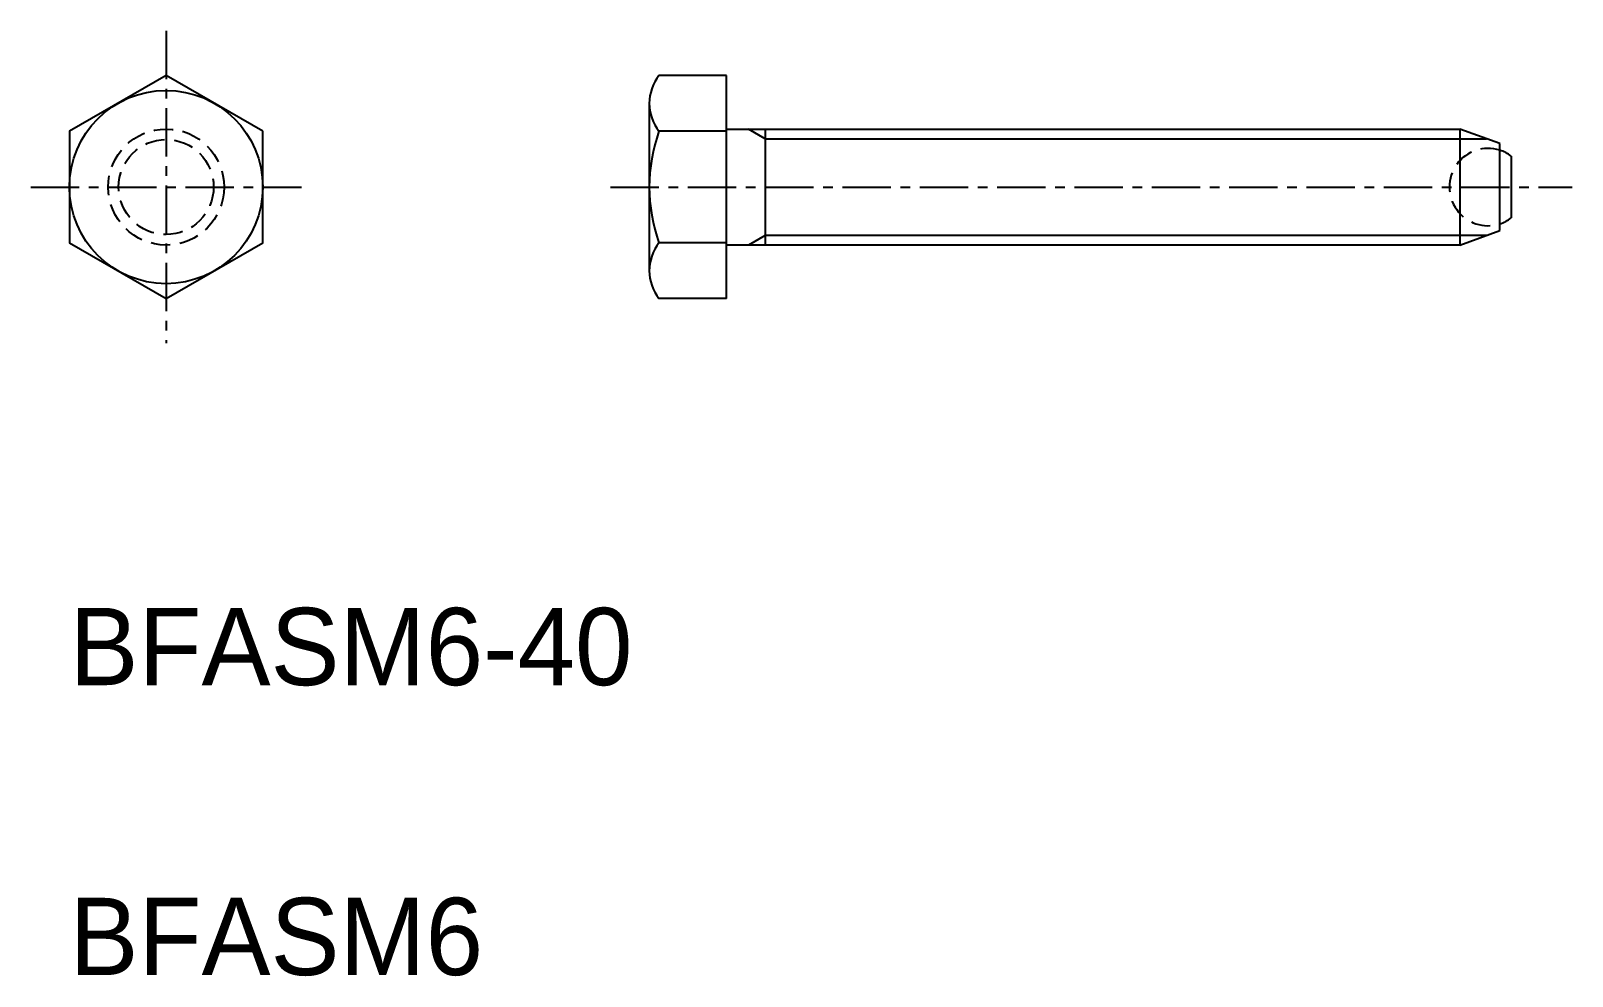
# Model space of a CAD drawing. Extents: x -3409.2 to -3329.5, y -593.8 to -544.9.
import ezdxf

# ---------------------------------------------------------------- set-up
doc = ezdxf.new("R2010")
doc.units = 0
doc.header["$LTSCALE"] = 2
doc.linetypes.add('CENTER', pattern=[2, 1.25, -0.25, 0.25, -0.25])
doc.linetypes.add('DASHED', pattern=[0.75, 0.5, -0.25])
doc.layers.get('0').update_dxf_attribs({"linetype": 'CONTINUOUS'})
doc.layers.add('CENTER', color=1, linetype='CENTER')

msp = doc.modelspace()

# ---------------------------------------------------------------- linework, layer by layer
at = {"color": 7, "linetype": 'CONTINUOUS'}
for p, q in [((-3373.207, -547.165), (-3376.707, -547.165)), ((-3373.207, -558.712), (-3373.207, -547.165)), ((-3377.207, -548.608), (-3377.207, -557.268)), ((-3373.207, -550.052), (-3376.707, -550.052)), ((-3373.207, -555.825), (-3376.707, -555.825)), ((-3373.207, -558.712), (-3376.707, -558.712))]:
    msp.add_line(p, q, dxfattribs=at)
for p, q in [((-3373.207, -549.938), (-3335.267, -549.938)), ((-3371.207, -549.938), (-3371.207, -555.938)), ((-3335.267, -549.938), (-3335.267, -555.938)), ((-3333.207, -550.688), (-3335.267, -549.938)), ((-3333.207, -555.188), (-3333.207, -550.688)), ((-3332.607, -551.338), (-3332.607, -554.538)), ((-3353.3, -555.438), (-3353.3, -555.438)), ((-3342.847, -555.438), (-3342.847, -555.438)), ((-3335.267, -555.938), (-3333.207, -555.188)), ((-3335.267, -555.938), (-3373.207, -555.938))]:
    msp.add_line(p, q)
at = {"color": 3, "linetype": 'CONTINUOUS'}
for p, q in [((-3371.207, -550.438), (-3372.073, -549.938)), ((-3371.207, -555.438), (-3372.073, -555.938))]:
    msp.add_line(p, q, dxfattribs=at)
at = {"color": 3}
for p, q in [((-3371.207, -550.438), (-3333.894, -550.438)), ((-3333.894, -555.438), (-3371.207, -555.438))]:
    msp.add_line(p, q, dxfattribs=at)
at = {"color": 7, "linetype": 'CONTINUOUS'}
msp.add_lwpolyline([(-3397.207, -550.052), (-3402.207, -547.165), (-3407.207, -550.052), (-3407.207, -555.825), (-3402.207, -558.712), (-3397.207, -555.825)], close=True, dxfattribs=at)
msp.add_circle((-3402.207, -552.938), 5, dxfattribs=at)
at = {"color": 3, "linetype": 'DASHED'}
for radius in [3, 2.458]:
    msp.add_circle((-3402.207, -552.938), radius, dxfattribs=at)
at = {"color": 7, "linetype": 'CONTINUOUS'}
for centre, radius, start, end in [((-3374.873, -548.608), 2.333, 141.78679, 218.21321), ((-3368.623, -552.938), 8.583, 160.34714, 199.65286), ((-3374.873, -557.268), 2.333, 141.78679, 218.21321)]:
    msp.add_arc(centre, radius, start, end, dxfattribs=at)
at = {"color": 3, "linetype": 'DASHED'}
msp.add_arc((-3333.807, -552.938), 2, 72.5424, 287.4576, dxfattribs=at)
for start, end in [(53.1301, 72.5424), (287.4576, 306.8699)]:
    msp.add_arc((-3333.807, -552.938), 2, start, end)
at = {"layer": 'CENTER', "color": 1, "linetype": 'CENTER'}
for p, q in [((-3402.207, -544.855), (-3402.207, -561.021)), ((-3409.207, -552.938), (-3395.207, -552.938)), ((-3379.207, -552.938), (-3329.457, -552.938))]:
    msp.add_line(p, q, dxfattribs=at)

# ---------------------------------------------------------------- texts
for s, p in [('BFASM6-40', (-3407.207, -578.712)), ('BFASM6', (-3407.207, -593.712))]:
    msp.add_text(s, height=4).set_placement(p)

doc.saveas('drawing.dxf')
